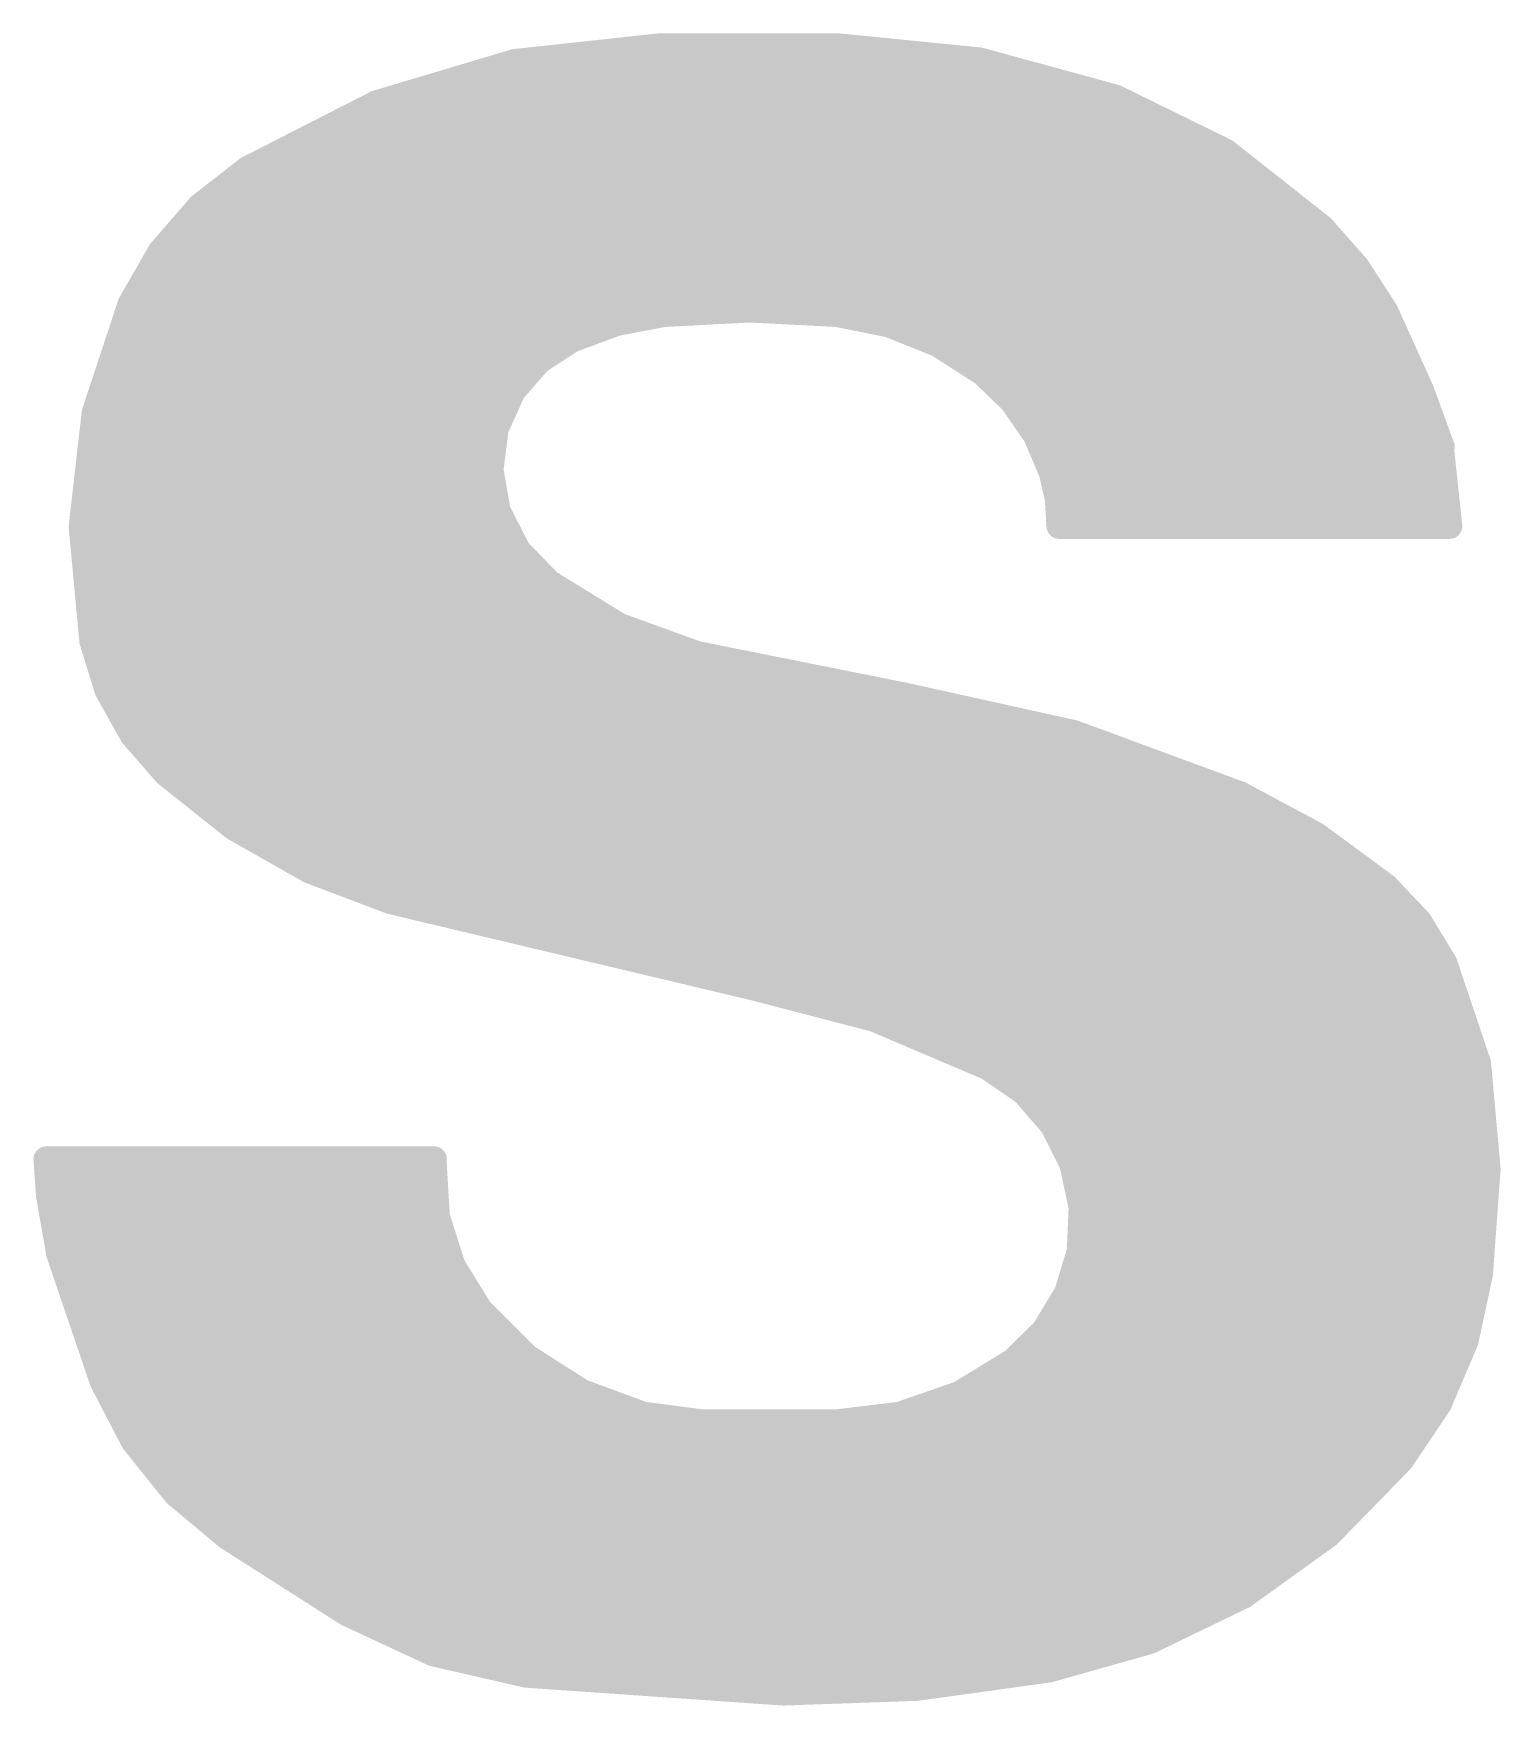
# Model space of a CAD drawing. Extents: x -0.1 to 76.3, y -19.1 to 50.9.
# Drawn here: x 17.145 to 18.605, y 46.942 to 48.605 of the extents above; entities that cross this region are included whole.
import ezdxf

# ---------------------------------------------------------------- set-up
doc = ezdxf.new("R2010")
doc.units = 0
doc.layers.add('21', color=41, linetype='CONTINUOUS')

msp = doc.modelspace()

# ---------------------------------------------------------------- linework, layer by layer
at = {"layer": '21', "const_width": 0.0254}
for points in [[(17.7673, 48.5927), (17.6243, 48.5772)], [(17.7442, 48.5902), (17.9726, 48.5902)], [(17.9476, 48.5927), (17.7673, 48.5927)], [(18.0869, 48.5788), (17.9476, 48.5927)], [(17.6243, 48.5772), (17.4865, 48.5361)], [(18.222, 48.5419), (18.0869, 48.5788)], [(17.5826, 48.5648), (18.1381, 48.5648)], [(17.4865, 48.5361), (17.3584, 48.4708)], [(17.4974, 48.5394), (18.2271, 48.5394)], [(18.3317, 48.4881), (18.222, 48.5419)], [(17.4431, 48.514), (18.2789, 48.514)], [(17.3933, 48.4886), (18.3307, 48.4886)], [(18.4277, 48.4124), (18.3317, 48.4881)], [(17.3584, 48.4708), (17.3109, 48.4339)], [(17.3486, 48.4632), (18.3633, 48.4632)], [(17.3159, 48.4378), (18.3955, 48.4378)], [(17.8867, 48.448), (17.4676, 48.3387)], [(17.5031, 48.3235), (17.8816, 48.4378)], [(17.8476, 48.4378), (17.9218, 48.4378)], [(17.8816, 48.4378), (18.3032, 48.3032)], [(18.3413, 48.3159), (17.8867, 48.448)], [(17.3109, 48.4339), (17.2714, 48.3884)], [(17.2922, 48.4124), (17.7975, 48.4124)], [(17.7502, 48.4124), (18.0092, 48.4124)], [(17.9612, 48.4124), (18.4277, 48.4124)], [(18.4626, 48.3729), (18.4277, 48.4124)], [(17.2714, 48.3884), (17.2415, 48.3362)], [(17.2706, 48.387), (17.7134, 48.387)], [(17.6528, 48.387), (18.0966, 48.387)], [(18.0407, 48.387), (18.4501, 48.387)], [(18.4912, 48.3286), (18.4626, 48.3729)], [(17.256, 48.3616), (17.6293, 48.3616)], [(17.5554, 48.3616), (18.184, 48.3616)], [(18.1203, 48.3616), (18.4699, 48.3616)], [(17.2415, 48.3362), (17.2057, 48.2279)], [(17.2415, 48.3362), (17.5452, 48.3362)], [(17.4676, 48.3387), (17.5209, 48.0339)], [(17.468, 48.3362), (18.2714, 48.3362)], [(18.1998, 48.3362), (18.4863, 48.3362)], [(17.5514, 48.0492), (17.5031, 48.3235)], [(17.7256, 48.3171), (17.7724, 48.326)], [(17.7724, 48.326), (17.8588, 48.3305)], [(17.8588, 48.3305), (17.9451, 48.326)], [(17.9451, 48.326), (17.9967, 48.3157)], [(18.5268, 48.2498), (18.4912, 48.3286)], [(17.2331, 48.3108), (17.5053, 48.3108)], [(17.4725, 48.3108), (17.7084, 48.3108)], [(17.6809, 48.3006), (17.7256, 48.3171)], [(17.9967, 48.3157), (18.0456, 48.296)], [(18.0089, 48.3108), (18.3494, 48.3108)], [(18.2794, 48.3108), (18.4992, 48.3108)], [(18.3032, 48.3032), (18.4988, 48.1584)], [(18.5471, 48.1863), (18.3413, 48.3159)], [(17.2247, 48.2854), (17.5098, 48.2854)], [(17.4769, 48.2854), (17.6576, 48.2854)], [(17.6482, 48.2793), (17.6809, 48.3006)], [(18.0456, 48.296), (18.0899, 48.2676)], [(18.0621, 48.2854), (18.3897, 48.2854)], [(18.3272, 48.2854), (18.5107, 48.2854)], [(17.6225, 48.2498), (17.6482, 48.2793)], [(17.2163, 48.26), (17.5143, 48.26)], [(17.4814, 48.26), (17.6314, 48.26)], [(18.0899, 48.2676), (18.1193, 48.2395)], [(18.0978, 48.26), (18.4301, 48.26)], [(18.3616, 48.26), (18.5222, 48.26)], [(17.6054, 48.2122), (17.6225, 48.2498)], [(18.1193, 48.2395), (18.1425, 48.206)], [(18.5471, 48.194), (18.5268, 48.2498)], [(17.2057, 48.2279), (17.1928, 48.1145)], [(17.2079, 48.2346), (17.5188, 48.2346)], [(17.4858, 48.2346), (17.6156, 48.2346)], [(18.1226, 48.2346), (18.4704, 48.2346)], [(18.3959, 48.2346), (18.5323, 48.2346)], [(17.2036, 48.2092), (17.5232, 48.2092)], [(17.4902, 48.2092), (17.605, 48.2092)], [(17.6002, 48.1712), (17.6054, 48.2122)], [(18.1403, 48.2092), (18.5107, 48.2092)], [(18.1425, 48.206), (18.1585, 48.1686)], [(18.4302, 48.2092), (18.5416, 48.2092)], [(18.4988, 48.1584), (18.5471, 48.194)], [(18.5547, 48.1152), (18.5471, 48.1863)], [(17.2007, 48.1838), (17.5277, 48.1838)], [(17.4947, 48.1838), (17.6018, 48.1838)], [(17.6073, 48.1305), (17.6002, 48.1712)], [(18.152, 48.1838), (18.5474, 48.1838)], [(18.1585, 48.1686), (18.1645, 48.1422)], [(18.4645, 48.1838), (18.5333, 48.1838)], [(17.1978, 48.1584), (17.5322, 48.1584)], [(17.4991, 48.1584), (17.6024, 48.1584)], [(18.1608, 48.1584), (18.5501, 48.1584)], [(18.1645, 48.1422), (18.1661, 48.1152)], [(17.1949, 48.133), (17.5366, 48.133)], [(17.5036, 48.133), (17.6069, 48.133)], [(17.6274, 48.0911), (17.6073, 48.1305)], [(18.165, 48.133), (18.5528, 48.133)], [(17.1928, 48.1145), (17.2034, 48.0009)], [(17.1935, 48.1076), (17.5411, 48.1076)], [(17.508, 48.1076), (17.619, 48.1076)], [(18.1661, 48.1152), (18.5547, 48.1152)], [(17.6581, 48.0593), (17.6274, 48.0911)], [(17.1958, 48.0822), (17.5456, 48.0822)], [(17.5125, 48.0822), (17.636, 48.0822)], [(17.1982, 48.0568), (17.5501, 48.0568)], [(17.5169, 48.0568), (17.6622, 48.0568)], [(17.7281, 48.0162), (17.6581, 48.0593)], [(18.3769, 47.5691), (17.5514, 48.0492)], [(17.2006, 48.0314), (17.582, 48.0314)], [(17.5209, 48.0339), (17.9603, 47.7723)], [(17.5251, 48.0314), (17.7034, 48.0314)], [(17.2029, 48.006), (17.6257, 48.006)], [(17.5678, 48.006), (17.7562, 48.006)], [(17.8054, 47.9882), (17.7281, 48.0162)], [(17.2034, 48.0009), (17.2185, 47.952)], [(18.0086, 47.9476), (17.8054, 47.9882)], [(17.2097, 47.9806), (17.6694, 47.9806)], [(17.6104, 47.9806), (17.8434, 47.9806)], [(17.2175, 47.9552), (17.713, 47.9552)], [(17.2185, 47.952), (17.2435, 47.9073)], [(17.6531, 47.9552), (17.9706, 47.9552)], [(18.1809, 47.9095), (18.0086, 47.9476)], [(17.2309, 47.9298), (17.7567, 47.9298)], [(17.6958, 47.9298), (18.089, 47.9298)], [(17.2435, 47.9073), (17.2771, 47.8688)], [(17.246, 47.9044), (17.8004, 47.9044)], [(17.7384, 47.9044), (18.1947, 47.9044)], [(18.3464, 47.8485), (18.1809, 47.9095)], [(17.2682, 47.879), (17.844, 47.879)], [(17.2771, 47.8688), (17.3447, 47.815)], [(17.7811, 47.879), (18.2636, 47.879)], [(17.2962, 47.8536), (17.8877, 47.8536)], [(17.8237, 47.8536), (18.3326, 47.8536)], [(18.4221, 47.808), (18.3464, 47.8485)], [(17.3282, 47.8282), (17.9314, 47.8282)], [(17.8664, 47.8282), (18.3843, 47.8282)], [(17.3447, 47.815), (17.4198, 47.7724)], [(17.3663, 47.8028), (17.9751, 47.8028)], [(17.9091, 47.8028), (18.4291, 47.8028)], [(18.4912, 47.7571), (18.4221, 47.808)], [(17.411, 47.7774), (18.0187, 47.7774)], [(17.4198, 47.7724), (17.5006, 47.7418)], [(17.9517, 47.7774), (18.4636, 47.7774)], [(17.9603, 47.7723), (18.3845, 47.5412)], [(18.5244, 47.7221), (18.4912, 47.7571)], [(17.4736, 47.752), (18.0624, 47.752)], [(17.5006, 47.7418), (17.8638, 47.6555)], [(17.9976, 47.752), (18.496, 47.752)], [(17.5646, 47.7266), (18.1061, 47.7266)], [(18.0442, 47.7266), (18.5202, 47.7266)], [(18.5496, 47.6809), (18.5244, 47.7221)], [(17.6715, 47.7012), (18.1498, 47.7012)], [(18.0908, 47.7012), (18.5372, 47.7012)], [(17.7784, 47.6758), (18.1934, 47.6758)], [(18.1374, 47.6758), (18.5513, 47.6758)], [(18.5834, 47.5806), (18.5496, 47.6809)], [(17.8638, 47.6555), (17.9823, 47.6246)], [(17.8833, 47.6504), (18.2371, 47.6504)], [(18.1841, 47.6504), (18.5599, 47.6504)], [(17.9806, 47.625), (18.2808, 47.625)], [(17.9823, 47.6246), (18.095, 47.5767)], [(18.2307, 47.625), (18.5684, 47.625)], [(18.0411, 47.5996), (18.3245, 47.5996)], [(18.2773, 47.5996), (18.577, 47.5996)], [(18.095, 47.5767), (18.131, 47.552)], [(18.0986, 47.5742), (18.3681, 47.5742)], [(18.3239, 47.5742), (18.5839, 47.5742)], [(18.5928, 47.4751), (18.5834, 47.5806)], [(18.3947, 47.5336), (18.3769, 47.5691)], [(18.131, 47.552), (18.1596, 47.5191)], [(18.1338, 47.5488), (18.3871, 47.5488)], [(18.3845, 47.5412), (18.2753, 47.2161)], [(18.3705, 47.5488), (18.5862, 47.5488)], [(18.1559, 47.5234), (18.3913, 47.5234)], [(18.2829, 47.2008), (18.3947, 47.5336)], [(18.3785, 47.5234), (18.5885, 47.5234)], [(18.1596, 47.5191), (18.1791, 47.4801)], [(18.1702, 47.498), (18.3827, 47.498)], [(18.37, 47.498), (18.5908, 47.498)], [(17.1577, 47.4853), (17.1602, 47.4497)], [(17.8816, 47.1272), (17.1577, 47.4853)], [(17.5438, 47.4853), (17.1577, 47.4853)], [(17.1577, 47.4853), (17.8714, 47.1094)], [(17.1586, 47.4726), (17.1834, 47.4726)], [(17.1818, 47.4726), (17.5442, 47.4726)], [(17.5438, 47.4802), (17.5438, 47.4853)], [(17.5468, 47.4286), (17.5438, 47.4802)], [(18.1791, 47.4801), (18.1882, 47.4375)], [(18.1807, 47.4726), (18.3742, 47.4726)], [(18.3615, 47.4726), (18.5926, 47.4726)], [(18.5852, 47.371), (18.5928, 47.4751)], [(17.1602, 47.4497), (17.1704, 47.3913)], [(17.1606, 47.4472), (17.2347, 47.4472)], [(17.23, 47.4472), (17.5457, 47.4472)], [(18.1862, 47.4472), (18.3657, 47.4472)], [(18.1882, 47.4375), (18.1864, 47.3939)], [(18.3529, 47.4472), (18.5908, 47.4472)], [(17.1651, 47.4218), (17.2861, 47.4218)], [(17.2783, 47.4218), (17.549, 47.4218)], [(17.5624, 47.3794), (17.5468, 47.4286)], [(18.1876, 47.4218), (18.3571, 47.4218)], [(18.3444, 47.4218), (18.5889, 47.4218)], [(17.1695, 47.3964), (17.3374, 47.3964)], [(17.1704, 47.3913), (17.2136, 47.2643)], [(17.3265, 47.3964), (17.557, 47.3964)], [(18.1864, 47.3939), (18.1738, 47.3523)], [(18.1865, 47.3964), (18.3486, 47.3964)], [(18.3359, 47.3964), (18.5871, 47.3964)], [(17.1773, 47.371), (17.3888, 47.371)], [(17.3747, 47.371), (17.5675, 47.371)], [(17.5895, 47.3354), (17.5624, 47.3794)], [(18.1795, 47.371), (18.3401, 47.371)], [(18.3273, 47.371), (18.5852, 47.371)], [(18.5709, 47.3046), (18.5852, 47.371)], [(17.1859, 47.3456), (17.4401, 47.3456)], [(17.4229, 47.3456), (17.5832, 47.3456)], [(18.1738, 47.3523), (18.1513, 47.3151)], [(18.1697, 47.3456), (18.3315, 47.3456)], [(18.3188, 47.3456), (18.5797, 47.3456)], [(17.1946, 47.3202), (17.4915, 47.3202)], [(17.4712, 47.3202), (17.6047, 47.3202)], [(17.6357, 47.2891), (17.5895, 47.3354)], [(18.1544, 47.3202), (18.323, 47.3202)], [(18.3103, 47.3202), (18.5743, 47.3202)], [(18.1513, 47.3151), (18.1204, 47.2846)], [(18.5443, 47.242), (18.5709, 47.3046)], [(17.2032, 47.2948), (17.5428, 47.2948)], [(17.5194, 47.2948), (17.63, 47.2948)], [(17.6908, 47.2539), (17.6357, 47.2891)], [(18.1307, 47.2948), (18.3145, 47.2948)], [(18.3017, 47.2948), (18.5668, 47.2948)], [(18.1204, 47.2846), (18.0668, 47.2519)], [(17.2119, 47.2694), (17.5941, 47.2694)], [(17.2136, 47.2643), (17.2445, 47.2048)], [(17.5676, 47.2694), (17.6665, 47.2694)], [(17.7521, 47.2313), (17.6908, 47.2539)], [(18.0954, 47.2694), (18.3059, 47.2694)], [(18.2932, 47.2694), (18.556, 47.2694)], [(17.2241, 47.244), (17.6455, 47.244)], [(17.6158, 47.244), (17.7176, 47.244)], [(18.0668, 47.2519), (18.0074, 47.2313)], [(18.0439, 47.244), (18.2974, 47.244)], [(18.2847, 47.244), (18.5452, 47.244)], [(18.5064, 47.1856), (18.5443, 47.242)], [(17.8105, 47.2237), (17.7521, 47.2313)], [(17.9451, 47.2237), (17.8105, 47.2237)], [(18.0074, 47.2313), (17.9451, 47.2237)], [(17.2373, 47.2186), (17.6968, 47.2186)], [(17.2445, 47.2048), (17.2865, 47.1524)], [(17.6641, 47.2186), (18.2889, 47.2186)], [(18.2753, 47.2161), (17.8816, 47.1272)], [(18.2761, 47.2186), (18.5286, 47.2186)], [(17.2538, 47.1932), (17.7482, 47.1932)], [(17.7123, 47.1932), (18.2487, 47.1932)], [(17.8714, 47.1094), (18.2829, 47.2008)], [(18.1739, 47.1932), (18.5115, 47.1932)], [(18.4338, 47.1113), (18.5064, 47.1856)], [(17.2742, 47.1678), (17.7995, 47.1678)], [(17.7605, 47.1678), (18.1343, 47.1678)], [(18.0614, 47.1678), (18.489, 47.1678)], [(17.2865, 47.1524), (17.338, 47.1094)], [(17.2985, 47.1424), (17.8509, 47.1424)], [(17.8087, 47.1424), (18.02, 47.1424)], [(17.9489, 47.1424), (18.4642, 47.1424)], [(17.3289, 47.117), (18.4394, 47.117)], [(17.338, 47.1094), (17.4574, 47.0332)], [(17.857, 47.117), (17.9056, 47.117)], [(18.3494, 47.0507), (18.4338, 47.1113)], [(17.3659, 47.0916), (18.4064, 47.0916)], [(17.4057, 47.0662), (18.3711, 47.0662)], [(17.4455, 47.0408), (18.329, 47.0408)], [(18.2559, 47.0055), (18.3494, 47.0507)], [(17.4574, 47.0332), (17.5431, 46.9934)], [(17.4958, 47.0154), (18.2763, 47.0154)], [(18.1559, 46.9773), (18.2559, 47.0055)], [(17.5431, 46.9934), (17.6352, 46.9722)], [(17.558, 46.99), (18.2008, 46.99)], [(17.6352, 46.9722), (17.8918, 46.9544)], [(18.0244, 46.9591), (18.1559, 46.9773)], [(17.7448, 46.9646), (18.0642, 46.9646)], [(17.8918, 46.9544), (18.0244, 46.9591)]]:
    msp.add_lwpolyline(points, dxfattribs=at)
at = {"layer": '21', "const_width": 0.0127}
for points in [[(17.7442, 48.5966, 1), (17.7442, 48.5839)], [(17.7673, 48.599, 1), (17.7673, 48.5864)], [(17.768, 48.5864, 1), (17.7666, 48.599)], [(17.9482, 48.599, 1), (17.947, 48.5864)], [(17.9476, 48.5864, 1), (17.9476, 48.599)], [(17.9726, 48.5839, 1), (17.9726, 48.5966)], [(17.6236, 48.5835, 1), (17.625, 48.5709)], [(17.6261, 48.5711, 1), (17.6225, 48.5833)], [(18.0886, 48.5849, 1), (18.0852, 48.5726)], [(18.0863, 48.5725, 1), (18.0876, 48.5851)], [(17.5826, 48.5712, 1), (17.5826, 48.5585)], [(18.1381, 48.5585, 1), (18.1381, 48.5712)], [(17.4847, 48.5422, 1), (17.4883, 48.5301)], [(17.4894, 48.5305, 1), (17.4836, 48.5418)], [(17.4974, 48.5457, 1), (17.4974, 48.5331)], [(18.2248, 48.5476, 1), (18.2192, 48.5362)], [(18.2203, 48.5358, 1), (18.2237, 48.548)], [(18.2271, 48.5331, 1), (18.2271, 48.5457)], [(17.4431, 48.5204, 1), (17.4431, 48.5077)], [(18.2789, 48.5077, 1), (18.2789, 48.5204)], [(17.3933, 48.495, 1), (17.3933, 48.4823)], [(18.3357, 48.4931, 1), (18.3278, 48.4831)], [(18.3289, 48.4824, 1), (18.3345, 48.4938)], [(18.3307, 48.4823, 1), (18.3307, 48.495)], [(17.3555, 48.4765, 1), (17.3613, 48.4651)], [(17.3623, 48.4658, 1), (17.3545, 48.4758)], [(17.3486, 48.4695, 1), (17.3486, 48.4569)], [(18.3633, 48.4569, 1), (18.3633, 48.4695)], [(17.3159, 48.4442, 1), (17.3159, 48.4315)], [(17.8476, 48.4442, 1), (17.8476, 48.4315)], [(17.8835, 48.4438, 1), (17.8797, 48.4318)], [(17.8834, 48.4317, 1), (17.8798, 48.4439)], [(17.8885, 48.4541, 1), (17.8849, 48.4419)], [(17.8883, 48.4419, 1), (17.8851, 48.4541)], [(17.9218, 48.4315, 1), (17.9218, 48.4442)], [(18.3955, 48.4315, 1), (18.3955, 48.4442)], [(17.307, 48.4389, 1), (17.3148, 48.4289)], [(17.3157, 48.4297, 1), (17.3061, 48.438)], [(17.2922, 48.4188, 1), (17.2922, 48.4061)], [(17.7502, 48.4188, 1), (17.7502, 48.4061)], [(17.7975, 48.4061, 1), (17.7975, 48.4188)], [(17.9612, 48.4188, 1), (17.9612, 48.4061)], [(18.0092, 48.4061, 1), (18.0092, 48.4188)], [(18.4325, 48.4166, 1), (18.4229, 48.4082)], [(18.4238, 48.4074, 1), (18.4316, 48.4174)], [(18.4277, 48.4061, 1), (18.4277, 48.4188)], [(17.2706, 48.3933, 1), (17.2706, 48.3807)], [(17.2666, 48.3926, 1), (17.2762, 48.3843)], [(17.2769, 48.3853, 1), (17.2659, 48.3916)], [(17.6528, 48.3933, 1), (17.6528, 48.3807)], [(17.7134, 48.3807, 1), (17.7134, 48.3933)], [(18.0407, 48.3933, 1), (18.0407, 48.3807)], [(18.0966, 48.3807, 1), (18.0966, 48.3933)], [(18.4501, 48.3807, 1), (18.4501, 48.3933)], [(18.4679, 48.3763, 1), (18.4572, 48.3694)], [(18.4578, 48.3687, 1), (18.4673, 48.3771)], [(17.256, 48.368, 1), (17.256, 48.3553)], [(17.5554, 48.368, 1), (17.5554, 48.3553)], [(17.6293, 48.3553, 1), (17.6293, 48.368)], [(18.1203, 48.368, 1), (18.1203, 48.3553)], [(18.184, 48.3553, 1), (18.184, 48.368)], [(18.4699, 48.3553, 1), (18.4699, 48.368)], [(17.2415, 48.3426, 1), (17.2415, 48.3299)], [(17.2475, 48.3342, 1), (17.2355, 48.3382)], [(17.4739, 48.3398, 1), (17.4613, 48.3376)], [(17.466, 48.3448, 1), (17.4692, 48.3326)], [(17.468, 48.3426, 1), (17.468, 48.3299)], [(17.5452, 48.3299, 1), (17.5452, 48.3426)], [(18.1998, 48.3426, 1), (18.1998, 48.3299)], [(18.2714, 48.3299, 1), (18.2714, 48.3426)], [(18.4863, 48.3299, 1), (18.4863, 48.3426)], [(17.236, 48.3394, 1), (17.247, 48.333)], [(17.5094, 48.3246, 1), (17.4968, 48.3224)], [(17.5013, 48.3296, 1), (17.5049, 48.3174)], [(17.7721, 48.3323, 1), (17.7727, 48.3197)], [(17.7736, 48.3198, 1), (17.7712, 48.3322)], [(17.8591, 48.3368, 1), (17.8584, 48.3241)], [(17.8591, 48.3241, 1), (17.8584, 48.3368)], [(17.9463, 48.3322, 1), (17.9439, 48.3198)], [(17.9448, 48.3197, 1), (17.9454, 48.3323)], [(18.497, 48.3312, 1), (18.4854, 48.326)], [(18.4859, 48.3252, 1), (18.4965, 48.332)], [(17.2331, 48.3171, 1), (17.2331, 48.3045)], [(17.4725, 48.3171, 1), (17.4725, 48.3045)], [(17.5053, 48.3045, 1), (17.5053, 48.3171)], [(17.7084, 48.3045, 1), (17.7084, 48.3171)], [(17.7244, 48.3234, 1), (17.7268, 48.3109)], [(17.7278, 48.3112, 1), (17.7234, 48.3231)], [(17.9991, 48.3216, 1), (17.9944, 48.3098)], [(17.9955, 48.3095, 1), (17.998, 48.3219)], [(18.0089, 48.3171, 1), (18.0089, 48.3045)], [(18.2794, 48.3171, 1), (18.2794, 48.3045)], [(18.307, 48.3083, 1), (18.2994, 48.2981)], [(18.3013, 48.2972, 1), (18.3051, 48.3092)], [(18.3447, 48.3213, 1), (18.3379, 48.3105)], [(18.3395, 48.3098, 1), (18.3431, 48.322)], [(18.3494, 48.3045, 1), (18.3494, 48.3171)], [(18.4992, 48.3045, 1), (18.4992, 48.3171)], [(17.2247, 48.2918, 1), (17.2247, 48.2791)], [(17.4769, 48.2918, 1), (17.4769, 48.2791)], [(17.5098, 48.2791, 1), (17.5098, 48.2918)], [(17.6576, 48.2791, 1), (17.6576, 48.2918)], [(17.6787, 48.3066, 1), (17.6831, 48.2946)], [(17.6844, 48.2953, 1), (17.6774, 48.3059)], [(18.049, 48.3014, 1), (18.0421, 48.2907)], [(18.0432, 48.2901, 1), (18.0479, 48.3019)], [(18.0621, 48.2918, 1), (18.0621, 48.2791)], [(18.3272, 48.2918, 1), (18.3272, 48.2791)], [(18.3897, 48.2791, 1), (18.3897, 48.2918)], [(18.5107, 48.2791, 1), (18.5107, 48.2918)], [(17.6447, 48.2846, 1), (17.6516, 48.274)], [(17.6529, 48.2751, 1), (17.6434, 48.2834)], [(17.2163, 48.2664, 1), (17.2163, 48.2537)], [(17.4814, 48.2664, 1), (17.4814, 48.2537)], [(17.5143, 48.2537, 1), (17.5143, 48.2664)], [(17.6314, 48.2537, 1), (17.6314, 48.2664)], [(18.0943, 48.2722, 1), (18.0855, 48.263)], [(18.0865, 48.2623, 1), (18.0933, 48.2729)], [(18.0978, 48.2664, 1), (18.0978, 48.2537)], [(18.3616, 48.2664, 1), (18.3616, 48.2537)], [(18.4301, 48.2537, 1), (18.4301, 48.2664)], [(18.5222, 48.2537, 1), (18.5222, 48.2664)], [(17.6177, 48.254, 1), (17.6273, 48.2456)], [(17.6283, 48.2472, 1), (17.6167, 48.2524)], [(18.1245, 48.2431, 1), (18.1141, 48.2358)], [(18.1149, 48.2349, 1), (18.1237, 48.244)], [(18.5328, 48.252, 1), (18.5208, 48.2476)], [(18.521, 48.2472, 1), (18.5326, 48.2524)], [(17.212, 48.2271, 1), (17.1994, 48.2286)], [(17.1997, 48.2299, 1), (17.2117, 48.2259)], [(17.2079, 48.2409, 1), (17.2079, 48.2283)], [(17.4858, 48.2409, 1), (17.4858, 48.2283)], [(17.5188, 48.2283, 1), (17.5188, 48.2409)], [(17.6156, 48.2283, 1), (17.6156, 48.2409)], [(18.1226, 48.2409, 1), (18.1226, 48.2283)], [(18.3959, 48.2409, 1), (18.3959, 48.2283)], [(18.4704, 48.2283, 1), (18.4704, 48.2409)], [(18.5323, 48.2283, 1), (18.5323, 48.2409)], [(17.2036, 48.2156, 1), (17.2036, 48.2029)], [(17.4902, 48.2156, 1), (17.4902, 48.2029)], [(17.5232, 48.2029, 1), (17.5232, 48.2156)], [(17.6117, 48.2114, 1), (17.5991, 48.213)], [(17.5996, 48.2148, 1), (17.6112, 48.2096)], [(17.605, 48.2029, 1), (17.605, 48.2156)], [(18.1403, 48.2156, 1), (18.1403, 48.2029)], [(18.1483, 48.2085, 1), (18.1366, 48.2035)], [(18.1372, 48.2024, 1), (18.1477, 48.2096)], [(18.4302, 48.2156, 1), (18.4302, 48.2029)], [(18.5107, 48.2029, 1), (18.5107, 48.2156)], [(18.5416, 48.2029, 1), (18.5416, 48.2156)], [(18.5534, 48.187, 1), (18.5408, 48.1856)], [(18.5411, 48.1918, 1), (18.5531, 48.1962)], [(18.5509, 48.1889, 1), (18.5433, 48.1991)], [(18.5437, 48.1809, 1), (18.5505, 48.1917)], [(17.2007, 48.1902, 1), (17.2007, 48.1775)], [(17.4947, 48.1902, 1), (17.4947, 48.1775)], [(17.5277, 48.1775, 1), (17.5277, 48.1902)], [(17.6064, 48.1723, 1), (17.5939, 48.1701)], [(17.6018, 48.1775, 1), (17.6018, 48.1902)], [(18.152, 48.1902, 1), (18.152, 48.1775)], [(18.1647, 48.17, 1), (18.1523, 48.1672)], [(18.4645, 48.1902, 1), (18.4645, 48.1775)], [(18.5333, 48.1775, 1), (18.5333, 48.1902)], [(18.5474, 48.1775, 1), (18.5474, 48.1902)], [(17.1978, 48.1647, 1), (17.1978, 48.1521)], [(17.4991, 48.1647, 1), (17.4991, 48.1521)], [(17.5322, 48.1521, 1), (17.5322, 48.1647)], [(17.5939, 48.172, 1), (17.6065, 48.1704)], [(17.6024, 48.1521, 1), (17.6024, 48.1647)], [(18.1527, 48.1661, 1), (18.1643, 48.1711)], [(18.1608, 48.1647, 1), (18.1608, 48.1521)], [(18.495, 48.1635, 1), (18.5026, 48.1533)], [(18.495, 48.1533, 1), (18.5026, 48.1635)], [(18.5501, 48.1521, 1), (18.5501, 48.1647)], [(18.1708, 48.1426, 1), (18.1581, 48.1418)], [(18.1583, 48.1408, 1), (18.1707, 48.1436)], [(17.1949, 48.1394, 1), (17.1949, 48.1267)], [(17.5036, 48.1394, 1), (17.5036, 48.1267)], [(17.5366, 48.1267, 1), (17.5366, 48.1394)], [(17.613, 48.1334, 1), (17.6016, 48.1276)], [(17.601, 48.1294, 1), (17.6136, 48.1316)], [(17.6069, 48.1267, 1), (17.6069, 48.1394)], [(18.165, 48.1394, 1), (18.165, 48.1267)], [(18.5528, 48.1267, 1), (18.5528, 48.1394)], [(17.1991, 48.1151, 1), (17.1865, 48.1139)], [(17.1865, 48.1152, 1), (17.1991, 48.1138)], [(17.1935, 48.114, 1), (17.1935, 48.1013)], [(17.508, 48.114, 1), (17.508, 48.1013)], [(17.5411, 48.1013, 1), (17.5411, 48.114)], [(17.619, 48.1013, 1), (17.619, 48.114)], [(18.1661, 48.1215, 1), (18.1661, 48.1089)], [(18.1598, 48.1148, 1), (18.1724, 48.1156)], [(18.5484, 48.1145, 1), (18.561, 48.1159)], [(18.5547, 48.1089, 1), (18.5547, 48.1215)], [(17.632, 48.0955, 1), (17.6228, 48.0867)], [(17.6217, 48.0882, 1), (17.6331, 48.094)], [(17.1958, 48.0885, 1), (17.1958, 48.0759)], [(17.5125, 48.0885, 1), (17.5125, 48.0759)], [(17.5456, 48.0759, 1), (17.5456, 48.0885)], [(17.636, 48.0759, 1), (17.636, 48.0885)], [(17.1982, 48.0632, 1), (17.1982, 48.0505)], [(17.5169, 48.0632, 1), (17.5169, 48.0505)], [(17.5501, 48.0505, 1), (17.5501, 48.0632)], [(17.6614, 48.0647, 1), (17.6548, 48.0539)], [(17.6535, 48.0549, 1), (17.6627, 48.0637)], [(17.6622, 48.0505, 1), (17.6622, 48.0632)], [(17.5546, 48.0547, 1), (17.5482, 48.0437)], [(17.5451, 48.0481, 1), (17.5577, 48.0503)], [(17.2006, 48.0378, 1), (17.2006, 48.0251)], [(17.5241, 48.0394, 1), (17.5177, 48.0284)], [(17.5146, 48.0328, 1), (17.5272, 48.035)], [(17.5251, 48.0378, 1), (17.5251, 48.0251)], [(17.582, 48.0251, 1), (17.582, 48.0378)], [(17.7034, 48.0251, 1), (17.7034, 48.0378)], [(17.2029, 48.0123, 1), (17.2029, 47.9997)], [(17.5678, 48.0123, 1), (17.5678, 47.9997)], [(17.6257, 47.9997, 1), (17.6257, 48.0123)], [(17.7302, 48.0221, 1), (17.7259, 48.0102)], [(17.7248, 48.0108, 1), (17.7314, 48.0216)], [(17.7562, 47.9997, 1), (17.7562, 48.0123)], [(17.2095, 48.0028, 1), (17.1973, 47.999)], [(17.1971, 48.0003, 1), (17.2097, 48.0015)], [(17.8066, 47.9944, 1), (17.8042, 47.982)], [(17.8032, 47.9822, 1), (17.8076, 47.9942)], [(17.2097, 47.987, 1), (17.2097, 47.9743)], [(17.6104, 47.987, 1), (17.6104, 47.9743)], [(17.6694, 47.9743, 1), (17.6694, 47.987)], [(17.8434, 47.9743, 1), (17.8434, 47.987)], [(17.2175, 47.9616, 1), (17.2175, 47.9489)], [(17.2241, 47.9551, 1), (17.213, 47.9489)], [(17.6531, 47.9616, 1), (17.6531, 47.9489)], [(17.713, 47.9489, 1), (17.713, 47.9616)], [(17.9706, 47.9489, 1), (17.9706, 47.9616)], [(17.2125, 47.9501, 1), (17.2246, 47.9539)], [(18.01, 47.9538, 1), (18.0072, 47.9414)], [(18.0074, 47.9414, 1), (18.0098, 47.9538)], [(17.2309, 47.9361, 1), (17.2309, 47.9235)], [(17.6958, 47.9361, 1), (17.6958, 47.9235)], [(17.7567, 47.9235, 1), (17.7567, 47.9361)], [(18.089, 47.9235, 1), (18.089, 47.9361)], [(17.2482, 47.9115, 1), (17.2387, 47.9032)], [(17.2379, 47.9043, 1), (17.249, 47.9104)], [(17.246, 47.9108, 1), (17.246, 47.8981)], [(17.7384, 47.9108, 1), (17.7384, 47.8981)], [(17.8004, 47.8981, 1), (17.8004, 47.9108)], [(18.183, 47.9154, 1), (18.1787, 47.9035)], [(18.1795, 47.9033, 1), (18.1822, 47.9157)], [(18.1947, 47.8981, 1), (18.1947, 47.9108)], [(17.2682, 47.8854, 1), (17.2682, 47.8727)], [(17.2811, 47.8738, 1), (17.2731, 47.8638)], [(17.7811, 47.8854, 1), (17.7811, 47.8727)], [(17.844, 47.8727, 1), (17.844, 47.8854)], [(18.2636, 47.8727, 1), (18.2636, 47.8854)], [(17.2723, 47.8646, 1), (17.2819, 47.873)], [(17.2962, 47.8599, 1), (17.2962, 47.8473)], [(17.8237, 47.8599, 1), (17.8237, 47.8473)], [(17.8877, 47.8473, 1), (17.8877, 47.8599)], [(18.3326, 47.8473, 1), (18.3326, 47.8599)], [(18.3494, 47.8541, 1), (18.3434, 47.8429)], [(18.3442, 47.8425, 1), (18.3486, 47.8545)], [(17.3282, 47.8346, 1), (17.3282, 47.8219)], [(17.8664, 47.8346, 1), (17.8664, 47.8219)], [(17.9314, 47.8219, 1), (17.9314, 47.8346)], [(18.3843, 47.8219, 1), (18.3843, 47.8346)], [(17.3478, 47.8206, 1), (17.3416, 47.8095)], [(17.3408, 47.8101, 1), (17.3487, 47.82)], [(17.3663, 47.8092, 1), (17.3663, 47.7965)], [(17.9091, 47.8092, 1), (17.9091, 47.7965)], [(17.9751, 47.7965, 1), (17.9751, 47.8092)], [(18.4258, 47.8131, 1), (18.4183, 47.8029)], [(18.4191, 47.8024, 1), (18.4251, 47.8136)], [(18.4291, 47.7965, 1), (18.4291, 47.8092)], [(17.411, 47.7837, 1), (17.411, 47.7711)], [(17.4221, 47.7783, 1), (17.4176, 47.7664)], [(17.4167, 47.7668, 1), (17.4229, 47.7779)], [(17.9517, 47.7837, 1), (17.9517, 47.7711)], [(17.9633, 47.7779, 1), (17.9573, 47.7667)], [(17.9571, 47.7668, 1), (17.9635, 47.7778)], [(18.0187, 47.7711, 1), (18.0187, 47.7837)], [(18.4636, 47.7711, 1), (18.4636, 47.7837)], [(18.4958, 47.7615, 1), (18.4866, 47.7527)], [(18.4874, 47.752, 1), (18.495, 47.7622)], [(17.4736, 47.7584, 1), (17.4736, 47.7457)], [(17.5021, 47.748, 1), (17.4991, 47.7356)], [(17.4984, 47.7359, 1), (17.5028, 47.7477)], [(17.9976, 47.7584, 1), (17.9976, 47.7457)], [(18.0624, 47.7457, 1), (18.0624, 47.7584)], [(18.496, 47.7457, 1), (18.496, 47.7584)], [(17.5646, 47.733, 1), (17.5646, 47.7203)], [(18.0442, 47.733, 1), (18.0442, 47.7203)], [(18.1061, 47.7203, 1), (18.1061, 47.733)], [(18.5299, 47.7254, 1), (18.519, 47.7188)], [(18.5198, 47.7177, 1), (18.529, 47.7265)], [(18.5202, 47.7203, 1), (18.5202, 47.733)], [(17.6715, 47.7075, 1), (17.6715, 47.6949)], [(18.0908, 47.7075, 1), (18.0908, 47.6949)], [(18.1498, 47.6949, 1), (18.1498, 47.7075)], [(18.5372, 47.6949, 1), (18.5372, 47.7075)], [(17.7784, 47.6822, 1), (17.7784, 47.6695)], [(18.1374, 47.6822, 1), (18.1374, 47.6695)], [(18.1934, 47.6695, 1), (18.1934, 47.6822)], [(18.5556, 47.6829, 1), (18.5436, 47.6789)], [(18.5442, 47.6776, 1), (18.555, 47.6842)], [(18.5513, 47.6695, 1), (18.5513, 47.6822)], [(17.8654, 47.6616, 1), (17.8622, 47.6494)], [(17.8623, 47.6493, 1), (17.8653, 47.6617)], [(17.8833, 47.6568, 1), (17.8833, 47.6441)], [(18.1841, 47.6568, 1), (18.1841, 47.6441)], [(18.2371, 47.6441, 1), (18.2371, 47.6568)], [(18.5599, 47.6441, 1), (18.5599, 47.6568)], [(17.9806, 47.6313, 1), (17.9806, 47.6187)], [(17.9848, 47.6304, 1), (17.9798, 47.6187)], [(17.9807, 47.6184, 1), (17.9839, 47.6307)], [(18.2307, 47.6313, 1), (18.2307, 47.6187)], [(18.2808, 47.6187, 1), (18.2808, 47.6313)], [(18.5684, 47.6187, 1), (18.5684, 47.6313)], [(18.0411, 47.6059, 1), (18.0411, 47.5933)], [(18.2773, 47.6059, 1), (18.2773, 47.5933)], [(18.3245, 47.5933, 1), (18.3245, 47.6059)], [(18.577, 47.5933, 1), (18.577, 47.6059)], [(18.0986, 47.5819, 1), (18.0914, 47.5715)], [(18.0986, 47.5806, 1), (18.0986, 47.5679)], [(18.0925, 47.5709, 1), (18.0975, 47.5825)], [(18.3239, 47.5806, 1), (18.3239, 47.5679)], [(18.3681, 47.5679, 1), (18.3681, 47.5806)], [(18.5897, 47.5811, 1), (18.5771, 47.58)], [(18.5774, 47.5785, 1), (18.5894, 47.5826)], [(18.5839, 47.5679, 1), (18.5839, 47.5806)], [(18.3826, 47.5719, 1), (18.3712, 47.5663)], [(18.3737, 47.5636, 1), (18.3801, 47.5746)], [(18.1358, 47.5562, 1), (18.1262, 47.5479)], [(18.1274, 47.5468, 1), (18.1346, 47.5573)], [(18.1338, 47.5551, 1), (18.1338, 47.5425)], [(18.3705, 47.5551, 1), (18.3705, 47.5425)], [(18.3905, 47.5392, 1), (18.3785, 47.5432)], [(18.3815, 47.5356, 1), (18.3875, 47.5468)], [(18.3871, 47.5425, 1), (18.3871, 47.5551)], [(18.5862, 47.5425, 1), (18.5862, 47.5551)], [(18.1559, 47.5297, 1), (18.1559, 47.5171)], [(18.3785, 47.5297, 1), (18.3785, 47.5171)], [(18.4007, 47.5316, 1), (18.3887, 47.5356)], [(18.389, 47.5308, 1), (18.4004, 47.5364)], [(18.3913, 47.5171, 1), (18.3913, 47.5297)], [(18.5885, 47.5171, 1), (18.5885, 47.5297)], [(18.1653, 47.522, 1), (18.1539, 47.5163)], [(18.1548, 47.515, 1), (18.1644, 47.5233)], [(18.1702, 47.5044, 1), (18.1702, 47.4917)], [(18.37, 47.5044, 1), (18.37, 47.4917)], [(18.3827, 47.4917, 1), (18.3827, 47.5044)], [(18.5908, 47.4917, 1), (18.5908, 47.5044)], [(17.164, 47.4857, 1), (17.1514, 47.4849)], [(17.1605, 47.491, 1), (17.1549, 47.4796)], [(17.1607, 47.4909, 1), (17.1547, 47.4797)], [(17.1577, 47.4916, 1), (17.1577, 47.479)], [(17.1586, 47.4789, 1), (17.1586, 47.4663)], [(17.1818, 47.4789, 1), (17.1818, 47.4663)], [(17.1834, 47.4663, 1), (17.1834, 47.4789)], [(17.5502, 47.4853, 1), (17.5374, 47.4853)], [(17.5501, 47.4806, 1), (17.5375, 47.4798)], [(17.5374, 47.4802, 1), (17.5502, 47.4802)], [(17.5438, 47.479, 1), (17.5438, 47.4916)], [(17.5442, 47.4663, 1), (17.5442, 47.4789)], [(18.1853, 47.4815, 1), (18.1729, 47.4788)], [(18.1734, 47.4773, 1), (18.1848, 47.483)], [(18.1807, 47.4789, 1), (18.1807, 47.4663)], [(18.3615, 47.4789, 1), (18.3615, 47.4663)], [(18.3742, 47.4663, 1), (18.3742, 47.4789)], [(18.5991, 47.4746, 1), (18.5865, 47.4756)], [(18.5865, 47.4745, 1), (18.5991, 47.4757)], [(18.5926, 47.4663, 1), (18.5926, 47.4789)], [(17.1665, 47.4508, 1), (17.1539, 47.4486)], [(17.1539, 47.4493, 1), (17.1665, 47.4501)], [(17.1606, 47.4535, 1), (17.1606, 47.4409)], [(17.23, 47.4535, 1), (17.23, 47.4409)], [(17.2347, 47.4409, 1), (17.2347, 47.4535)], [(17.5457, 47.4409, 1), (17.5457, 47.4535)], [(18.1862, 47.4535, 1), (18.1862, 47.4409)], [(18.1946, 47.4372, 1), (18.1819, 47.4377)], [(18.3529, 47.4535, 1), (18.3529, 47.4409)], [(18.3657, 47.4409, 1), (18.3657, 47.4535)], [(18.5908, 47.4409, 1), (18.5908, 47.4535)], [(17.1651, 47.4282, 1), (17.1651, 47.4155)], [(17.2783, 47.4282, 1), (17.2783, 47.4155)], [(17.2861, 47.4155, 1), (17.2861, 47.4282)], [(17.5529, 47.4305, 1), (17.5408, 47.4267)], [(17.5405, 47.4283, 1), (17.5532, 47.429)], [(17.549, 47.4155, 1), (17.549, 47.4282)], [(18.1876, 47.4282, 1), (18.1876, 47.4155)], [(18.182, 47.4362, 1), (18.1945, 47.4388)], [(18.3444, 47.4282, 1), (18.3444, 47.4155)], [(18.3571, 47.4155, 1), (18.3571, 47.4282)], [(18.5889, 47.4155, 1), (18.5889, 47.4282)], [(17.1695, 47.4027, 1), (17.1695, 47.3901)], [(17.1764, 47.3933, 1), (17.1644, 47.3893)], [(17.3265, 47.4027, 1), (17.3265, 47.3901)], [(17.3374, 47.3901, 1), (17.3374, 47.4027)], [(17.557, 47.3901, 1), (17.557, 47.4027)], [(18.1801, 47.3942, 1), (18.1927, 47.3936)], [(18.1865, 47.4027, 1), (18.1865, 47.3901)], [(18.1925, 47.3921, 1), (18.1803, 47.3957)], [(18.3359, 47.4027, 1), (18.3359, 47.3901)], [(18.3486, 47.3901, 1), (18.3486, 47.4027)], [(18.5871, 47.3901, 1), (18.5871, 47.4027)], [(17.1641, 47.3902, 1), (17.1767, 47.3924)], [(17.1773, 47.3773, 1), (17.1773, 47.3647)], [(17.3747, 47.3773, 1), (17.3747, 47.3647)], [(17.3888, 47.3647, 1), (17.3888, 47.3773)], [(17.5678, 47.3827, 1), (17.557, 47.376)], [(17.5563, 47.3775, 1), (17.5684, 47.3813)], [(17.5675, 47.3647, 1), (17.5675, 47.3773)], [(18.1795, 47.3773, 1), (18.1795, 47.3647)], [(18.3273, 47.3773, 1), (18.3273, 47.3647)], [(18.3401, 47.3647, 1), (18.3401, 47.3773)], [(18.5914, 47.3697, 1), (18.579, 47.3723)], [(18.5852, 47.3647, 1), (18.5852, 47.3773)], [(18.5789, 47.3715, 1), (18.5915, 47.3705)], [(17.1859, 47.352, 1), (17.1859, 47.3393)], [(17.4229, 47.352, 1), (17.4229, 47.3393)], [(17.4401, 47.3393, 1), (17.4401, 47.352)], [(17.5832, 47.3393, 1), (17.5832, 47.352)], [(18.1697, 47.352, 1), (18.1697, 47.3393)], [(18.1677, 47.3542, 1), (18.1799, 47.3505)], [(18.1792, 47.349, 1), (18.1684, 47.3556)], [(18.3188, 47.352, 1), (18.3188, 47.3393)], [(18.3315, 47.3393, 1), (18.3315, 47.352)], [(18.5797, 47.3393, 1), (18.5797, 47.352)], [(17.1946, 47.3265, 1), (17.1946, 47.3139)], [(17.4712, 47.3265, 1), (17.4712, 47.3139)], [(17.4915, 47.3139, 1), (17.4915, 47.3265)], [(17.594, 47.3399, 1), (17.585, 47.3309)], [(17.5841, 47.3321, 1), (17.5949, 47.3387)], [(17.6047, 47.3139, 1), (17.6047, 47.3265)], [(18.1544, 47.3265, 1), (18.1544, 47.3139)], [(18.3103, 47.3265, 1), (18.3103, 47.3139)], [(18.323, 47.3139, 1), (18.323, 47.3265)], [(18.5743, 47.3139, 1), (18.5743, 47.3265)], [(18.1459, 47.3184, 1), (18.1568, 47.3118)], [(18.1558, 47.3106, 1), (18.1469, 47.3196)], [(18.5768, 47.3021, 1), (18.5651, 47.307)], [(17.2032, 47.3011, 1), (17.2032, 47.2885)], [(17.5194, 47.3011, 1), (17.5194, 47.2885)], [(17.5428, 47.2885, 1), (17.5428, 47.3011)], [(17.6391, 47.2945, 1), (17.6323, 47.2838)], [(17.63, 47.2885, 1), (17.63, 47.3011)], [(17.6312, 47.2847, 1), (17.6402, 47.2936)], [(18.1307, 47.3011, 1), (18.1307, 47.2885)], [(18.3017, 47.3011, 1), (18.3017, 47.2885)], [(18.3145, 47.2885, 1), (18.3145, 47.3011)], [(18.5647, 47.3059, 1), (18.5771, 47.3032)], [(18.5668, 47.2885, 1), (18.5668, 47.3011)], [(18.1159, 47.2891, 1), (18.1249, 47.2801)], [(18.1237, 47.2792, 1), (18.1171, 47.29)], [(17.2119, 47.2758, 1), (17.2119, 47.2631)], [(17.2192, 47.2672, 1), (17.208, 47.2614)], [(17.2076, 47.2623, 1), (17.2196, 47.2663)], [(17.5676, 47.2758, 1), (17.5676, 47.2631)], [(17.5941, 47.2631, 1), (17.5941, 47.2758)], [(17.6665, 47.2631, 1), (17.6665, 47.2758)], [(17.6929, 47.2598, 1), (17.6886, 47.2479)], [(18.0954, 47.2758, 1), (18.0954, 47.2631)], [(18.2932, 47.2758, 1), (18.2932, 47.2631)], [(18.3059, 47.2631, 1), (18.3059, 47.2758)], [(18.556, 47.2631, 1), (18.556, 47.2758)], [(17.2241, 47.2503, 1), (17.2241, 47.2377)], [(17.6158, 47.2503, 1), (17.6158, 47.2377)], [(17.6455, 47.2377, 1), (17.6455, 47.2503)], [(17.6873, 47.2485, 1), (17.6942, 47.2592)], [(17.7176, 47.2377, 1), (17.7176, 47.2503)], [(18.0439, 47.2503, 1), (18.0439, 47.2377)], [(18.0635, 47.2574, 1), (18.0701, 47.2465)], [(18.0688, 47.2459, 1), (18.0647, 47.2579)], [(18.2847, 47.2503, 1), (18.2847, 47.2377)], [(18.2974, 47.2377, 1), (18.2974, 47.2503)], [(18.5385, 47.2445, 1), (18.5502, 47.2395)], [(18.5496, 47.2385, 1), (18.5391, 47.2455)], [(18.5452, 47.2377, 1), (18.5452, 47.2503)], [(17.7529, 47.2376, 1), (17.7513, 47.225)], [(17.7499, 47.2253, 1), (17.7543, 47.2373)], [(17.8105, 47.23, 1), (17.8105, 47.2174)], [(17.8097, 47.2174, 1), (17.8113, 47.23)], [(17.9443, 47.23, 1), (17.9459, 47.2174)], [(17.9451, 47.2174, 1), (17.9451, 47.23)], [(18.0054, 47.2373, 1), (18.0095, 47.2253)], [(18.0082, 47.225, 1), (18.0067, 47.2376)], [(17.2373, 47.2249, 1), (17.2373, 47.2123)], [(17.2495, 47.2087, 1), (17.2396, 47.2008)], [(17.6641, 47.2249, 1), (17.6641, 47.2123)], [(17.6968, 47.2123, 1), (17.6968, 47.2249)], [(18.2693, 47.2181, 1), (18.2813, 47.2141)], [(18.2761, 47.2249, 1), (18.2761, 47.2123)], [(18.2767, 47.2099, 1), (18.2739, 47.2223)], [(18.2889, 47.2123, 1), (18.2889, 47.2249)], [(18.5286, 47.2123, 1), (18.5286, 47.2249)], [(17.2389, 47.2018, 1), (17.2502, 47.2077)], [(17.2538, 47.1996, 1), (17.2538, 47.1869)], [(17.7123, 47.1996, 1), (17.7123, 47.1869)], [(17.7482, 47.1869, 1), (17.7482, 47.1996)], [(18.1739, 47.1996, 1), (18.1739, 47.1869)], [(18.2487, 47.1869, 1), (18.2487, 47.1996)], [(18.2769, 47.2028, 1), (18.2889, 47.1988)], [(18.2843, 47.1946, 1), (18.2815, 47.207)], [(18.5115, 47.1869, 1), (18.5115, 47.1996)], [(18.5011, 47.1891, 1), (18.5117, 47.1821)], [(18.5109, 47.1812, 1), (18.5019, 47.19)], [(17.2742, 47.1741, 1), (17.2742, 47.1615)], [(17.7605, 47.1741, 1), (17.7605, 47.1615)], [(17.7995, 47.1615, 1), (17.7995, 47.1741)], [(18.0614, 47.1741, 1), (18.0614, 47.1615)], [(18.1343, 47.1615, 1), (18.1343, 47.1741)], [(18.489, 47.1615, 1), (18.489, 47.1741)], [(17.2906, 47.1573, 1), (17.2825, 47.1476)], [(17.2816, 47.1485, 1), (17.2915, 47.1564)], [(17.2985, 47.1487, 1), (17.2985, 47.1361)], [(17.8087, 47.1487, 1), (17.8087, 47.1361)], [(17.8509, 47.1361, 1), (17.8509, 47.1487)], [(17.9489, 47.1487, 1), (17.9489, 47.1361)], [(18.02, 47.1361, 1), (18.02, 47.1487)], [(18.4642, 47.1361, 1), (18.4642, 47.1487)], [(17.8802, 47.1334, 1), (17.883, 47.121)], [(17.8788, 47.1215, 1), (17.8844, 47.1329)], [(17.3289, 47.1234, 1), (17.3289, 47.1107)], [(17.3414, 47.1148, 1), (17.3346, 47.104)], [(17.3339, 47.1045, 1), (17.3421, 47.1143)], [(17.857, 47.1234, 1), (17.857, 47.1107)], [(17.87, 47.1156, 1), (17.8728, 47.1032)], [(17.8684, 47.1038, 1), (17.8744, 47.115)], [(17.9056, 47.1107, 1), (17.9056, 47.1234)], [(18.4293, 47.1157, 1), (18.4383, 47.1069)], [(18.4375, 47.1061, 1), (18.4301, 47.1165)], [(18.4394, 47.1107, 1), (18.4394, 47.1234)], [(17.3659, 47.0979, 1), (17.3659, 47.0853)], [(18.4064, 47.0853, 1), (18.4064, 47.0979)], [(17.4057, 47.0725, 1), (17.4057, 47.0599)], [(18.3711, 47.0599, 1), (18.3711, 47.0725)], [(17.4455, 47.0472, 1), (17.4455, 47.0345)], [(18.329, 47.0345, 1), (18.329, 47.0472)], [(18.3457, 47.0558, 1), (18.3531, 47.0455)], [(18.3522, 47.0449, 1), (18.3467, 47.0564)], [(17.4601, 47.039, 1), (17.4547, 47.0274)], [(17.454, 47.0278, 1), (17.4608, 47.0386)], [(17.4958, 47.0217, 1), (17.4958, 47.0091)], [(18.2531, 47.0113, 1), (18.2586, 46.9998)], [(18.2576, 46.9994, 1), (18.2541, 47.0117)], [(18.2763, 47.0091, 1), (18.2763, 47.0217)], [(17.5445, 46.9996, 1), (17.5417, 46.9872)], [(17.5404, 46.9877, 1), (17.5458, 46.9992)], [(17.558, 46.9963, 1), (17.558, 46.9837)], [(18.2008, 46.9837, 1), (18.2008, 46.9963)], [(17.6356, 46.9785, 1), (17.6348, 46.9659)], [(17.6338, 46.966, 1), (17.6366, 46.9784)], [(18.1542, 46.9834, 1), (18.1576, 46.9712)], [(18.1568, 46.971, 1), (18.155, 46.9836)], [(17.7448, 46.971, 1), (17.7448, 46.9583)], [(17.8916, 46.9607, 1), (17.892, 46.9481)], [(17.8914, 46.9481, 1), (17.8922, 46.9607)], [(18.0236, 46.9654, 1), (18.0253, 46.9528)], [(18.0247, 46.9527, 1), (18.0242, 46.9654)], [(18.0642, 46.9583, 1), (18.0642, 46.971)]]:
    msp.add_lwpolyline(points, format="xyb", dxfattribs=at)

doc.saveas('drawing.dxf')
